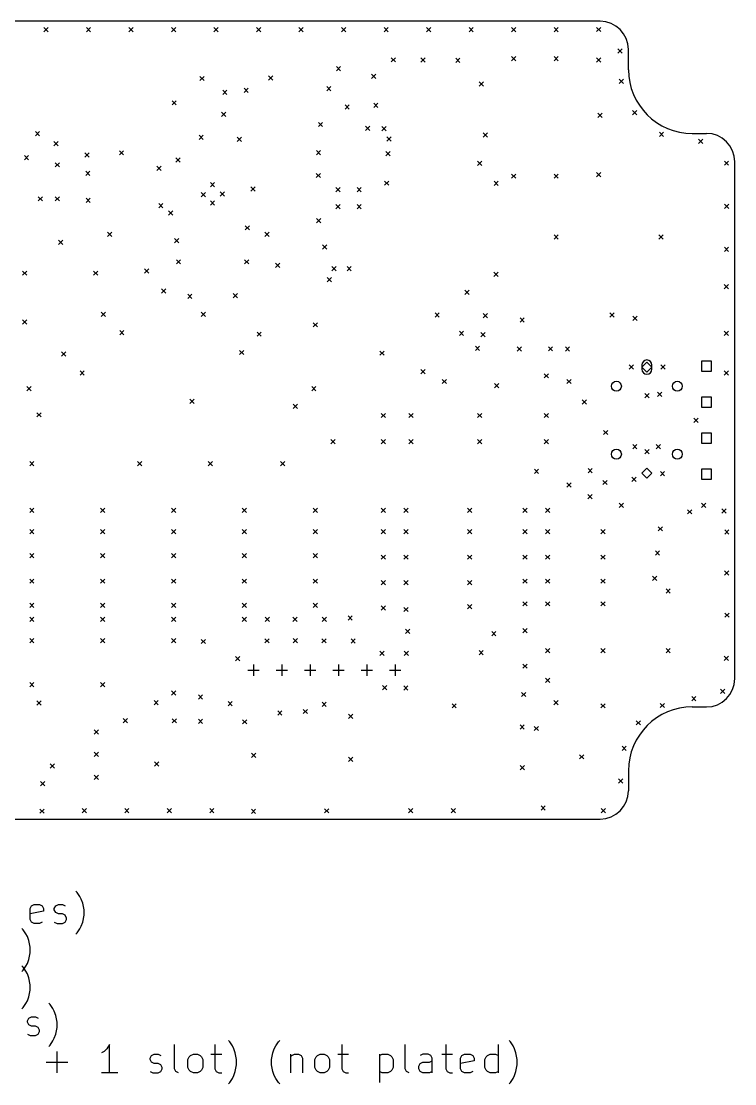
# Model space of a CAD drawing. Extents: x 99.1 to 198, y -375 to -300.
# Drawn here: x 147.7 to 198, y -375 to -300 of the extents above; entities that cross this region are included whole.
import ezdxf

# ---------------------------------------------------------------- set-up
doc = ezdxf.new("R2010")
doc.units = 0
doc.layers.add('BLACK', color=7, linetype='CONTINUOUS')

msp = doc.modelspace()

# ---------------------------------------------------------------- linework, layer by layer
at = {"layer": 'BLACK', "linetype": 'CONTINUOUS'}
for p, q in [((188.5, -300), (109.5, -300)), ((149.25, -300.44), (149.55, -300.74)), ((149.55, -300.44), (149.25, -300.74)), ((152.25, -300.44), (152.55, -300.74)), ((152.55, -300.44), (152.25, -300.74)), ((155.25, -300.44), (155.55, -300.74)), ((155.55, -300.44), (155.25, -300.74)), ((158.25, -300.44), (158.55, -300.74)), ((158.55, -300.44), (158.25, -300.74)), ((161.25, -300.44), (161.55, -300.74)), ((161.55, -300.44), (161.25, -300.74)), ((164.25, -300.44), (164.55, -300.74)), ((164.55, -300.44), (164.25, -300.74)), ((167.25, -300.44), (167.55, -300.74)), ((167.55, -300.44), (167.25, -300.74)), ((170.25, -300.44), (170.55, -300.74)), ((170.55, -300.44), (170.25, -300.74)), ((173.25, -300.44), (173.55, -300.74)), ((173.55, -300.44), (173.25, -300.74)), ((176.25, -300.44), (176.55, -300.74)), ((176.55, -300.44), (176.25, -300.74)), ((179.25, -300.44), (179.55, -300.74)), ((179.55, -300.44), (179.25, -300.74)), ((182.25, -300.44), (182.55, -300.74)), ((182.55, -300.44), (182.25, -300.74)), ((185.25089, -300.447312), (185.55089, -300.747312)), ((185.55089, -300.447312), (185.25089, -300.747312)), ((188.25386, -300.43432), (188.55386, -300.73432)), ((188.55386, -300.43432), (188.25386, -300.73432)), ((189.75, -301.955478), (190.05, -302.255478)), ((190.05, -301.955478), (189.75, -302.255478)), ((190.5, -303.42), (190.5, -302)), ((173.757795, -302.57363), (174.057795, -302.87363)), ((174.057795, -302.57363), (173.757795, -302.87363)), ((175.848552, -302.584766), (176.148552, -302.884766)), ((176.148552, -302.584766), (175.848552, -302.884766)), ((178.31236, -302.612605), (178.61236, -302.912605)), ((178.61236, -302.612605), (178.31236, -302.912605)), ((182.25, -302.49), (182.55, -302.79)), ((182.55, -302.49), (182.25, -302.79)), ((185.25, -302.49), (185.55, -302.79)), ((185.55, -302.49), (185.25, -302.79)), ((188.25, -302.59), (188.55, -302.89)), ((188.55, -302.59), (188.25, -302.89)), ((169.887713, -303.206184), (170.187713, -303.506184)), ((170.187713, -303.206184), (169.887713, -303.506184)), ((172.37138, -303.742895), (172.67138, -304.042895)), ((172.67138, -303.742895), (172.37138, -304.042895)), ((160.25, -303.89), (160.55, -304.19)), ((160.55, -303.89), (160.25, -304.19)), ((165.1, -303.865), (165.4, -304.165)), ((165.4, -303.865), (165.1, -304.165)), ((179.963919, -304.286547), (180.263919, -304.586547)), ((180.263919, -304.286547), (179.963919, -304.586547)), ((189.85, -304.09), (190.15, -304.39)), ((190.15, -304.09), (189.85, -304.39)), ((161.865924, -304.87775), (162.165924, -305.17775)), ((162.165924, -304.87775), (161.865924, -305.17775)), ((163.374832, -304.721848), (163.674832, -305.021848)), ((163.674832, -304.721848), (163.374832, -305.021848)), ((169.204714, -304.616726), (169.504714, -304.916726)), ((169.504714, -304.616726), (169.204714, -304.916726)), ((158.291433, -305.613286), (158.591433, -305.913286)), ((158.591433, -305.613286), (158.291433, -305.913286)), ((170.502264, -305.912271), (170.802264, -306.212271)), ((170.802264, -305.912271), (170.502264, -306.212271)), ((172.525, -305.77875), (172.825, -306.07875)), ((172.825, -305.77875), (172.525, -306.07875)), ((161.793541, -306.428418), (162.093541, -306.728418)), ((162.093541, -306.428418), (161.793541, -306.728418)), ((188.35, -306.49), (188.65, -306.79)), ((188.65, -306.49), (188.35, -306.79)), ((190.792538, -306.298685), (191.092538, -306.598685)), ((191.092538, -306.298685), (190.792538, -306.598685)), ((168.620081, -307.14), (168.920081, -307.44)), ((168.920081, -307.14), (168.620081, -307.44)), ((171.95, -307.413682), (172.25, -307.713682)), ((172.25, -307.413682), (171.95, -307.713682)), ((173.1, -307.44), (173.4, -307.74)), ((173.4, -307.44), (173.1, -307.74)), ((148.65, -307.79), (148.95, -308.09)), ((148.95, -307.79), (148.65, -308.09)), ((160.2, -308.04), (160.5, -308.34)), ((160.5, -308.04), (160.2, -308.34)), ((162.9, -308.19), (163.2, -308.49)), ((163.2, -308.19), (162.9, -308.49)), ((173.45, -308.159933), (173.75, -308.459933)), ((173.75, -308.159933), (173.45, -308.459933)), ((180.25, -307.89), (180.55, -308.19)), ((180.55, -307.89), (180.25, -308.19)), ((192.684242, -307.83961), (192.984242, -308.13961)), ((192.984242, -307.83961), (192.684242, -308.13961)), ((195, -307.92), (196, -307.92)), ((195.453897, -308.336325), (195.753897, -308.636325)), ((195.753897, -308.336325), (195.453897, -308.636325)), ((149.95, -308.49), (150.25, -308.79)), ((150.25, -308.49), (149.95, -308.79)), ((147.875, -309.49), (148.175, -309.79)), ((148.175, -309.49), (147.875, -309.79)), ((152.15, -309.29), (152.45, -309.59)), ((152.45, -309.29), (152.15, -309.59)), ((154.575, -309.14), (154.875, -309.44)), ((154.875, -309.14), (154.575, -309.44)), ((158.565367, -309.644342), (158.865367, -309.944342)), ((158.865367, -309.644342), (158.565367, -309.944342)), ((168.475538, -309.132242), (168.775538, -309.432242)), ((168.775538, -309.132242), (168.475538, -309.432242)), ((173.384892, -309.191855), (173.684892, -309.491855)), ((173.684892, -309.191855), (173.384892, -309.491855)), ((150.05, -309.99), (150.35, -310.29)), ((150.35, -309.99), (150.05, -310.29)), ((152.2, -310.59), (152.5, -310.89)), ((152.5, -310.59), (152.2, -310.89)), ((157.225, -310.24), (157.525, -310.54)), ((157.525, -310.24), (157.225, -310.54)), ((179.85, -309.89), (180.15, -310.19)), ((180.15, -309.89), (179.85, -310.19)), ((197.269747, -309.873147), (197.569747, -310.173147)), ((197.569747, -309.873147), (197.269747, -310.173147)), ((198, -346.42), (198, -309.92)), ((168.473682, -310.741224), (168.773682, -311.041224)), ((168.773682, -310.741224), (168.473682, -311.041224)), ((173.288381, -311.281685), (173.588381, -311.581685)), ((173.588381, -311.281685), (173.288381, -311.581685)), ((181.014216, -311.291855), (181.314216, -311.591855)), ((181.314216, -311.291855), (181.014216, -311.591855)), ((182.25, -310.79), (182.55, -311.09)), ((182.55, -310.79), (182.25, -311.09)), ((185.25, -310.79), (185.55, -311.09)), ((185.55, -310.79), (185.25, -311.09)), ((188.25, -310.69), (188.55, -310.99)), ((188.55, -310.69), (188.25, -310.99)), ((160.35, -312.09), (160.65, -312.39)), ((160.65, -312.09), (160.35, -312.39)), ((161, -311.39), (161.3, -311.69)), ((161.3, -311.39), (161, -311.69)), ((161.7, -312.04), (162, -312.34)), ((162, -312.04), (161.7, -312.34)), ((163.85, -311.69), (164.15, -311.99)), ((164.15, -311.69), (163.85, -311.99)), ((169.85, -311.74), (170.15, -312.04)), ((170.15, -311.74), (169.85, -312.04)), ((171.35, -311.74), (171.65, -312.04)), ((171.65, -311.74), (171.35, -312.04)), ((148.85, -312.39), (149.15, -312.69)), ((149.15, -312.39), (148.85, -312.69)), ((150.05, -312.39), (150.35, -312.69)), ((150.35, -312.39), (150.05, -312.69)), ((152.225, -312.49), (152.525, -312.79)), ((152.525, -312.49), (152.225, -312.79)), ((161, -312.69), (161.3, -312.99)), ((161.3, -312.69), (161, -312.99)), ((157.35, -312.865), (157.65, -313.165)), ((157.65, -312.865), (157.35, -313.165)), ((158.05, -313.39), (158.35, -313.69)), ((158.35, -313.39), (158.05, -313.69)), ((169.848663, -312.94), (170.148663, -313.24)), ((170.148663, -312.94), (169.848663, -313.24)), ((171.35, -312.943173), (171.65, -313.243173)), ((171.65, -312.943173), (171.35, -313.243173)), ((197.282739, -312.917171), (197.582739, -313.217171)), ((197.582739, -312.917171), (197.282739, -313.217171)), ((168.496547, -313.932873), (168.796547, -314.232873)), ((168.796547, -313.932873), (168.496547, -314.232873)), ((153.75, -314.89), (154.05, -315.19)), ((154.05, -314.89), (153.75, -315.19)), ((163.45, -314.44), (163.75, -314.74)), ((163.75, -314.44), (163.45, -314.74)), ((164.85, -314.89), (165.15, -315.19)), ((165.15, -314.89), (164.85, -315.19)), ((185.25, -315.09), (185.55, -315.39)), ((185.55, -315.09), (185.25, -315.39)), ((192.65, -315.09), (192.95, -315.39)), ((192.95, -315.09), (192.65, -315.39)), ((150.275, -315.465), (150.575, -315.765)), ((150.575, -315.465), (150.275, -315.765)), ((158.473847, -315.352249), (158.773847, -315.652249)), ((158.773847, -315.352249), (158.473847, -315.652249)), ((168.909966, -315.795345), (169.209966, -316.095345)), ((169.209966, -315.795345), (168.909966, -316.095345)), ((197.266035, -315.951915), (197.566035, -316.251915)), ((197.566035, -315.951915), (197.266035, -316.251915)), ((158.6, -316.84), (158.9, -317.14)), ((158.9, -316.84), (158.6, -317.14)), ((163.4, -316.84), (163.7, -317.14)), ((163.7, -316.84), (163.4, -317.14)), ((165.6, -317.09), (165.9, -317.39)), ((165.9, -317.09), (165.6, -317.39)), ((169.575, -317.315), (169.875, -317.615)), ((169.875, -317.315), (169.575, -317.615)), ((170.640089, -317.315055), (170.940089, -317.615055)), ((170.940089, -317.315055), (170.640089, -317.615055)), ((147.75, -317.64), (148.05, -317.94)), ((148.05, -317.64), (147.75, -317.94)), ((152.75, -317.64), (153.05, -317.94)), ((153.05, -317.64), (152.75, -317.94)), ((156.35, -317.49), (156.65, -317.79)), ((156.65, -317.49), (156.35, -317.79)), ((169.25, -318.09), (169.55, -318.39)), ((169.55, -318.09), (169.25, -318.39)), ((180.996547, -317.714109), (181.296547, -318.014109)), ((181.296547, -317.714109), (180.996547, -318.014109)), ((197.25, -318.59), (197.55, -318.89)), ((197.55, -318.59), (197.25, -318.89)), ((157.55, -318.89), (157.85, -319.19)), ((157.85, -318.89), (157.55, -319.19)), ((159.396937, -319.27846), (159.696937, -319.57846)), ((159.696937, -319.27846), (159.396937, -319.57846)), ((162.615445, -319.229229), (162.915445, -319.529229)), ((162.915445, -319.229229), (162.615445, -319.529229)), ((178.957234, -319.000277), (179.257234, -319.300277)), ((179.257234, -319.000277), (178.957234, -319.300277)), ((147.75, -321.09), (148.05, -321.39)), ((148.05, -321.09), (147.75, -321.39)), ((153.3, -320.54), (153.6, -320.84)), ((153.6, -320.54), (153.3, -320.84)), ((160.35, -320.54), (160.65, -320.84)), ((160.65, -320.54), (160.35, -320.84)), ((176.850824, -320.590824), (177.150824, -320.890824)), ((177.150824, -320.590824), (176.850824, -320.890824)), ((180.25, -320.64), (180.55, -320.94)), ((180.55, -320.64), (180.25, -320.94)), ((182.85, -320.94), (183.15, -321.24)), ((183.15, -320.94), (182.85, -321.24)), ((189.195768, -320.597182), (189.495768, -320.897182)), ((189.495768, -320.597182), (189.195768, -320.897182)), ((190.811859, -320.831035), (191.111859, -321.131035)), ((191.111859, -320.831035), (190.811859, -321.131035)), ((154.6, -321.84), (154.9, -322.14)), ((154.9, -321.84), (154.6, -322.14)), ((168.25, -321.29), (168.55, -321.59)), ((168.55, -321.29), (168.25, -321.59)), ((164.291361, -321.948638), (164.591361, -322.248638)), ((164.591361, -321.948638), (164.291361, -322.248638)), ((178.567512, -321.89), (178.867512, -322.19)), ((178.867512, -321.89), (178.567512, -322.19)), ((180.09, -321.98), (180.39, -322.28)), ((180.39, -321.98), (180.09, -322.28)), ((197.25, -321.88187), (197.55, -322.18187)), ((197.55, -321.88187), (197.25, -322.18187)), ((150.5, -323.34), (150.8, -323.64)), ((150.8, -323.34), (150.5, -323.64)), ((163.05, -323.24), (163.35, -323.54)), ((163.35, -323.24), (163.05, -323.54)), ((172.95, -323.29), (173.25, -323.59)), ((173.25, -323.29), (172.95, -323.59)), ((179.7, -322.94), (180, -323.24)), ((180, -322.94), (179.7, -323.24)), ((182.65, -322.99), (182.95, -323.29)), ((182.95, -322.99), (182.65, -323.29)), ((184.85, -322.98), (185.15, -323.28)), ((185.15, -322.98), (184.85, -323.28)), ((186.05, -322.99), (186.35, -323.29)), ((186.35, -322.99), (186.05, -323.29)), ((191.8, -324.07), (191.45, -324.42)), ((192.15, -324.42), (191.8, -324.07)), ((196.353557, -324.006443), (195.646443, -324.006443)), ((195.646443, -324.006443), (195.646443, -324.713557)), ((196.353557, -324.713557), (196.353557, -324.006443)), ((151.8, -324.69), (152.1, -324.99)), ((152.1, -324.69), (151.8, -324.99)), ((175.85, -324.59), (176.15, -324.89)), ((176.15, -324.59), (175.85, -324.89)), ((190.557126, -324.272015), (190.857126, -324.572015)), ((190.857126, -324.272015), (190.557126, -324.572015)), ((191.45, -324.27), (191.45, -324.57)), ((191.45, -324.42), (191.8, -324.77)), ((191.8, -324.77), (192.15, -324.42)), ((192.15, -324.57), (192.15, -324.27)), ((192.795434, -324.272015), (193.095434, -324.572015)), ((193.095434, -324.272015), (192.795434, -324.572015)), ((195.646443, -324.713557), (196.353557, -324.713557)), ((197.25, -324.69), (197.55, -324.99)), ((197.55, -324.69), (197.25, -324.99)), ((177.35, -325.29), (177.65, -325.59)), ((177.65, -325.29), (177.35, -325.59)), ((181.05, -325.59), (181.35, -325.89)), ((181.35, -325.59), (181.05, -325.89)), ((184.55, -324.89), (184.85, -325.19)), ((184.85, -324.89), (184.55, -325.19)), ((186.15, -325.29), (186.45, -325.59)), ((186.45, -325.29), (186.15, -325.59)), ((148.05, -325.79), (148.35, -326.09)), ((148.35, -325.79), (148.05, -326.09)), ((168.15, -325.79), (168.45, -326.09)), ((168.45, -325.79), (168.15, -326.09)), ((191.65, -326.29), (191.95, -326.59)), ((191.95, -326.29), (191.65, -326.59)), ((192.55, -326.19), (192.85, -326.49)), ((192.85, -326.19), (192.55, -326.49)), ((159.55, -326.69), (159.85, -326.99)), ((159.85, -326.69), (159.55, -326.99)), ((166.85, -327.04), (167.15, -327.34)), ((167.15, -327.04), (166.85, -327.34)), ((187.24, -326.73), (187.54, -327.03)), ((187.54, -326.73), (187.24, -327.03)), ((196.353557, -326.546443), (195.646443, -326.546443)), ((195.646443, -326.546443), (195.646443, -327.253557)), ((196.353557, -327.253557), (196.353557, -326.546443)), ((148.75, -327.64), (149.05, -327.94)), ((149.05, -327.64), (148.75, -327.94)), ((173.05, -327.69), (173.35, -327.99)), ((173.35, -327.69), (173.05, -327.99)), ((175, -327.69), (175.3, -327.99)), ((175.3, -327.69), (175, -327.99)), ((179.85, -327.69), (180.15, -327.99)), ((180.15, -327.69), (179.85, -327.99)), ((184.55, -327.69), (184.85, -327.99)), ((184.85, -327.69), (184.55, -327.99)), ((195.646443, -327.253557), (196.353557, -327.253557)), ((195.108017, -328.031759), (195.408017, -328.331759)), ((195.408017, -328.031759), (195.108017, -328.331759)), ((188.75, -328.89), (189.05, -329.19)), ((189.05, -328.89), (188.75, -329.19)), ((196.353557, -329.086443), (195.646443, -329.086443)), ((195.646443, -329.086443), (195.646443, -329.793557)), ((196.353557, -329.793557), (196.353557, -329.086443)), ((169.5, -329.54), (169.8, -329.84)), ((169.8, -329.54), (169.5, -329.84)), ((173.05, -329.54), (173.35, -329.84)), ((173.35, -329.54), (173.05, -329.84)), ((175, -329.54), (175.3, -329.84)), ((175.3, -329.54), (175, -329.84)), ((179.85, -329.54), (180.15, -329.84)), ((180.15, -329.54), (179.85, -329.84)), ((184.55, -329.54), (184.85, -329.84)), ((184.85, -329.54), (184.55, -329.84)), ((190.8, -329.89), (191.1, -330.19)), ((191.1, -329.89), (190.8, -330.19)), ((192.45, -329.89), (192.75, -330.19)), ((192.75, -329.89), (192.45, -330.19)), ((195.646443, -329.793557), (196.353557, -329.793557)), ((191.65, -330.24), (191.95, -330.54)), ((191.95, -330.24), (191.65, -330.54)), ((148.25, -331.09), (148.55, -331.39)), ((148.55, -331.09), (148.25, -331.39)), ((155.85, -331.09), (156.15, -331.39)), ((156.15, -331.09), (155.85, -331.39)), ((160.85, -331.09), (161.15, -331.39)), ((161.15, -331.09), (160.85, -331.39)), ((165.95, -331.09), (166.25, -331.39)), ((166.25, -331.09), (165.95, -331.39)), ((187.65, -331.59), (187.95, -331.89)), ((187.95, -331.59), (187.65, -331.89)), ((191.8, -331.57), (191.45, -331.92)), ((192.15, -331.92), (191.8, -331.57)), ((183.85902, -331.630478), (184.15902, -331.930478)), ((184.15902, -331.630478), (183.85902, -331.930478)), ((190.75, -332.19), (191.05, -332.49)), ((191.05, -332.19), (190.75, -332.49)), ((191.45, -331.92), (191.8, -332.27)), ((191.8, -332.27), (192.15, -331.92)), ((192.75, -331.79), (193.05, -332.09)), ((193.05, -331.79), (192.75, -332.09)), ((196.353557, -331.626443), (195.646443, -331.626443)), ((195.646443, -331.626443), (195.646443, -332.333557)), ((195.646443, -332.333557), (196.353557, -332.333557)), ((196.353557, -332.333557), (196.353557, -331.626443)), ((186.15, -332.59), (186.45, -332.89)), ((186.45, -332.59), (186.15, -332.89)), ((188.687861, -332.423184), (188.987861, -332.723184)), ((188.987861, -332.423184), (188.687861, -332.723184)), ((187.638251, -333.413608), (187.938251, -333.713608)), ((187.938251, -333.413608), (187.638251, -333.713608)), ((148.25, -334.39), (148.55, -334.69)), ((148.55, -334.39), (148.25, -334.69)), ((153.25, -334.39), (153.55, -334.69)), ((153.55, -334.39), (153.25, -334.69)), ((158.25, -334.39), (158.55, -334.69)), ((158.55, -334.39), (158.25, -334.69)), ((163.25, -334.39), (163.55, -334.69)), ((163.55, -334.39), (163.25, -334.69)), ((168.25, -334.39), (168.55, -334.69)), ((168.55, -334.39), (168.25, -334.69)), ((173.05, -334.39), (173.35, -334.69)), ((173.35, -334.39), (173.05, -334.69)), ((174.65, -334.39), (174.95, -334.69)), ((174.95, -334.39), (174.65, -334.69)), ((179.15, -334.39), (179.45, -334.69)), ((179.45, -334.39), (179.15, -334.69)), ((183.05, -334.39), (183.35, -334.69)), ((183.35, -334.39), (183.05, -334.69)), ((184.65, -334.39), (184.95, -334.69)), ((184.95, -334.39), (184.65, -334.69)), ((189.85, -334.04), (190.15, -334.34)), ((190.15, -334.04), (189.85, -334.34)), ((194.675, -334.49), (194.975, -334.79)), ((194.975, -334.49), (194.675, -334.79)), ((195.657646, -334.030311), (195.957646, -334.330311)), ((195.957646, -334.030311), (195.657646, -334.330311)), ((197.1, -334.44), (197.4, -334.74)), ((197.4, -334.44), (197.1, -334.74)), ((148.25, -335.89), (148.55, -336.19)), ((148.55, -335.89), (148.25, -336.19)), ((153.25, -335.89), (153.55, -336.19)), ((153.55, -335.89), (153.25, -336.19)), ((158.25, -335.89), (158.55, -336.19)), ((158.55, -335.89), (158.25, -336.19)), ((163.25, -335.89), (163.55, -336.19)), ((163.55, -335.89), (163.25, -336.19)), ((168.25, -335.89), (168.55, -336.19)), ((168.55, -335.89), (168.25, -336.19)), ((173.05, -335.89), (173.35, -336.19)), ((173.35, -335.89), (173.05, -336.19)), ((174.65, -335.89), (174.95, -336.19)), ((174.95, -335.89), (174.65, -336.19)), ((179.15, -335.89), (179.45, -336.19)), ((179.45, -335.89), (179.15, -336.19)), ((183.05, -335.89), (183.35, -336.19)), ((183.35, -335.89), (183.05, -336.19)), ((184.65, -335.89), (184.95, -336.19)), ((184.95, -335.89), (184.65, -336.19)), ((188.55, -335.89), (188.85, -336.19)), ((188.85, -335.89), (188.55, -336.19)), ((192.6, -335.69), (192.9, -335.99)), ((192.9, -335.69), (192.6, -335.99)), ((197.290979, -335.913496), (197.590979, -336.213496)), ((197.590979, -335.913496), (197.290979, -336.213496)), ((148.25, -337.59), (148.55, -337.89)), ((148.55, -337.59), (148.25, -337.89)), ((153.25, -337.59), (153.55, -337.89)), ((153.55, -337.59), (153.25, -337.89)), ((158.25, -337.59), (158.55, -337.89)), ((158.55, -337.59), (158.25, -337.89)), ((163.25, -337.59), (163.55, -337.89)), ((163.55, -337.59), (163.25, -337.89)), ((168.25, -337.59), (168.55, -337.89)), ((168.55, -337.59), (168.25, -337.89)), ((192.4, -337.39), (192.7, -337.69)), ((192.7, -337.39), (192.4, -337.69)), ((173.05, -337.69), (173.35, -337.99)), ((173.35, -337.69), (173.05, -337.99)), ((174.65, -337.69), (174.95, -337.99)), ((174.95, -337.69), (174.65, -337.99)), ((179.15, -337.69), (179.45, -337.99)), ((179.45, -337.69), (179.15, -337.99)), ((183.05, -337.69), (183.35, -337.99)), ((183.35, -337.69), (183.05, -337.99)), ((184.65, -337.69), (184.95, -337.99)), ((184.95, -337.69), (184.65, -337.99)), ((188.55, -337.69), (188.85, -337.99)), ((188.85, -337.69), (188.55, -337.99)), ((197.279844, -338.813162), (197.579844, -339.113162)), ((197.579844, -338.813162), (197.279844, -339.113162)), ((148.25, -339.39), (148.55, -339.69)), ((148.55, -339.39), (148.25, -339.69)), ((153.25, -339.39), (153.55, -339.69)), ((153.55, -339.39), (153.25, -339.69)), ((158.25, -339.39), (158.55, -339.69)), ((158.55, -339.39), (158.25, -339.69)), ((163.25, -339.39), (163.55, -339.69)), ((163.55, -339.39), (163.25, -339.69)), ((168.25, -339.39), (168.55, -339.69)), ((168.55, -339.39), (168.25, -339.69)), ((173.05, -339.49), (173.35, -339.79)), ((173.35, -339.49), (173.05, -339.79)), ((174.65, -339.49), (174.95, -339.79)), ((174.95, -339.49), (174.65, -339.79)), ((179.15, -339.49), (179.45, -339.79)), ((179.45, -339.49), (179.15, -339.79)), ((183.05, -339.39), (183.35, -339.69)), ((183.35, -339.39), (183.05, -339.69)), ((184.65, -339.39), (184.95, -339.69)), ((184.95, -339.39), (184.65, -339.69)), ((188.55, -339.39), (188.85, -339.69)), ((188.85, -339.39), (188.55, -339.69)), ((192.2, -339.19), (192.5, -339.49)), ((192.5, -339.19), (192.2, -339.49)), ((193.15, -340.09), (193.45, -340.39)), ((193.45, -340.09), (193.15, -340.39)), ((148.25, -341.09), (148.55, -341.39)), ((148.55, -341.09), (148.25, -341.39)), ((153.25, -341.09), (153.55, -341.39)), ((153.55, -341.09), (153.25, -341.39)), ((158.25, -341.09), (158.55, -341.39)), ((158.55, -341.09), (158.25, -341.39)), ((163.25, -341.09), (163.55, -341.39)), ((163.55, -341.09), (163.25, -341.39)), ((168.25, -341.09), (168.55, -341.39)), ((168.55, -341.09), (168.25, -341.39)), ((173.05, -341.29), (173.35, -341.59)), ((173.35, -341.29), (173.05, -341.59)), ((179.15, -341.19), (179.45, -341.49)), ((179.45, -341.19), (179.15, -341.49)), ((183.05, -340.99), (183.35, -341.29)), ((183.35, -340.99), (183.05, -341.29)), ((184.65, -340.99), (184.95, -341.29)), ((184.95, -340.99), (184.65, -341.29)), ((188.55, -340.99), (188.85, -341.29)), ((188.85, -340.99), (188.55, -341.29)), ((148.25, -342.09), (148.55, -342.39)), ((148.55, -342.09), (148.25, -342.39)), ((153.25, -342.09), (153.55, -342.39)), ((153.55, -342.09), (153.25, -342.39)), ((158.25, -342.09), (158.55, -342.39)), ((158.55, -342.09), (158.25, -342.39)), ((163.25, -342.09), (163.55, -342.39)), ((163.55, -342.09), (163.25, -342.39)), ((164.859075, -342.081648), (165.159075, -342.381648)), ((165.159075, -342.081648), (164.859075, -342.381648)), ((166.817594, -342.09), (167.117594, -342.39)), ((167.117594, -342.09), (166.817594, -342.39)), ((168.89304, -342.085824), (169.19304, -342.385824)), ((169.19304, -342.085824), (168.89304, -342.385824)), ((170.713752, -341.985601), (171.013752, -342.285601)), ((171.013752, -341.985601), (170.713752, -342.285601)), ((174.65, -341.39), (174.95, -341.69)), ((174.95, -341.39), (174.65, -341.69)), ((197.3, -341.79), (197.6, -342.09)), ((197.6, -341.79), (197.3, -342.09)), ((148.25, -343.59), (148.55, -343.89)), ((148.55, -343.59), (148.25, -343.89)), ((153.25, -343.59), (153.55, -343.89)), ((153.55, -343.59), (153.25, -343.89)), ((158.25, -343.59), (158.55, -343.89)), ((158.55, -343.59), (158.25, -343.89)), ((164.850723, -343.601692), (165.150723, -343.901692)), ((165.150723, -343.601692), (164.850723, -343.901692)), ((166.84265, -343.597516), (167.14265, -343.897516)), ((167.14265, -343.597516), (166.84265, -343.897516)), ((168.859632, -343.601692), (169.159632, -343.901692)), ((169.159632, -343.601692), (168.859632, -343.901692)), ((170.924721, -343.611325), (171.224721, -343.911325)), ((171.224721, -343.611325), (170.924721, -343.911325)), ((174.771965, -342.926692), (175.071965, -343.226692)), ((175.071965, -342.926692), (174.771965, -343.226692)), ((180.85, -343.09), (181.15, -343.39)), ((181.15, -343.09), (180.85, -343.39)), ((183.05, -342.89), (183.35, -343.19)), ((183.35, -342.89), (183.05, -343.19)), ((160.35, -343.645261), (160.65, -343.945261)), ((160.65, -343.645261), (160.35, -343.945261)), ((184.65, -344.29), (184.95, -344.59)), ((184.95, -344.29), (184.65, -344.59)), ((188.55, -344.29), (188.85, -344.59)), ((188.85, -344.29), (188.55, -344.59)), ((193.15, -344.29), (193.45, -344.59)), ((193.45, -344.29), (193.15, -344.59)), ((162.779955, -344.858708), (163.079955, -345.158708)), ((163.079955, -344.858708), (162.779955, -345.158708)), ((172.95, -344.49), (173.25, -344.79)), ((173.25, -344.49), (172.95, -344.79)), ((174.677783, -344.481286), (174.977783, -344.781286)), ((174.977783, -344.481286), (174.677783, -344.781286)), ((179.958268, -344.44), (180.258268, -344.74)), ((180.258268, -344.44), (179.958268, -344.74)), ((197.25, -344.831536), (197.55, -345.131536)), ((197.55, -344.831536), (197.25, -345.131536)), ((163.63, -345.83), (164.43, -345.83)), ((164.03, -345.43), (164.03, -346.23)), ((165.63, -345.83), (166.43, -345.83)), ((166.03, -345.43), (166.03, -346.23)), ((167.63, -345.83), (168.43, -345.83)), ((168.03, -345.43), (168.03, -346.23)), ((169.63, -345.83), (170.43, -345.83)), ((170.03, -345.43), (170.03, -346.23)), ((171.63, -345.83), (172.43, -345.83)), ((172.03, -345.43), (172.03, -346.23)), ((173.63, -345.83), (174.43, -345.83)), ((174.03, -345.43), (174.03, -346.23)), ((183.05, -345.39), (183.35, -345.69)), ((183.35, -345.39), (183.05, -345.69)), ((184.65, -346.39), (184.95, -346.69)), ((184.95, -346.39), (184.65, -346.69)), ((148.25, -346.69), (148.55, -346.99)), ((148.55, -346.69), (148.25, -346.99)), ((153.25, -346.69), (153.55, -346.99)), ((153.55, -346.69), (153.25, -346.99)), ((158.25, -347.29), (158.55, -347.59)), ((158.55, -347.29), (158.25, -347.59)), ((173.142817, -346.909042), (173.442817, -347.209042)), ((173.442817, -346.909042), (173.142817, -347.209042)), ((174.639894, -346.934097), (174.939894, -347.234097)), ((174.939894, -346.934097), (174.639894, -347.234097)), ((196.99059, -347.15971), (197.29059, -347.45971)), ((197.29059, -347.15971), (196.99059, -347.45971)), ((148.75, -347.99), (149.05, -348.29)), ((149.05, -347.99), (148.75, -348.29)), ((157.021269, -347.964498), (157.321269, -348.264498)), ((157.321269, -347.964498), (157.021269, -348.264498)), ((160.152561, -347.56216), (160.452561, -347.86216)), ((160.452561, -347.56216), (160.152561, -347.86216)), ((162.242761, -348.039443), (162.542761, -348.339443)), ((162.542761, -348.039443), (162.242761, -348.339443)), ((168.877728, -348.09), (169.177728, -348.39)), ((169.177728, -348.09), (168.877728, -348.39)), ((182.95, -347.39), (183.25, -347.69)), ((183.25, -347.39), (182.95, -347.69)), ((185.243875, -347.95932), (185.543875, -348.25932)), ((185.543875, -347.95932), (185.243875, -348.25932)), ((194.96108, -347.69), (195.26108, -347.99)), ((195.26108, -347.69), (194.96108, -347.99)), ((165.75, -348.69), (166.05, -348.99)), ((166.05, -348.69), (165.75, -348.99)), ((167.55, -348.59), (167.85, -348.89)), ((167.85, -348.59), (167.55, -348.89)), ((178.05, -348.19), (178.35, -348.49)), ((178.35, -348.19), (178.05, -348.49)), ((188.55, -348.19), (188.85, -348.49)), ((188.85, -348.19), (188.55, -348.49)), ((192.73363, -348.169398), (193.03363, -348.469398)), ((193.03363, -348.169398), (192.73363, -348.469398)), ((195, -348.42), (196, -348.42)), ((154.852672, -349.243841), (155.152672, -349.543841)), ((155.152672, -349.243841), (154.852672, -349.543841)), ((158.311636, -349.248602), (158.611636, -349.548602)), ((158.611636, -349.248602), (158.311636, -349.548602)), ((160.15, -349.29), (160.45, -349.59)), ((160.45, -349.29), (160.15, -349.59)), ((163.270851, -349.320233), (163.570851, -349.620233)), ((163.570851, -349.320233), (163.270851, -349.620233)), ((170.745, -348.94), (171.045, -349.24)), ((171.045, -348.94), (170.745, -349.24)), ((191.05, -349.39), (191.35, -349.69)), ((191.35, -349.39), (191.05, -349.69)), ((152.8, -350.04), (153.1, -350.34)), ((153.1, -350.04), (152.8, -350.34)), ((182.85, -349.69), (183.15, -349.99)), ((183.15, -349.69), (182.85, -349.99)), ((183.85, -349.79), (184.15, -350.09)), ((184.15, -349.79), (183.85, -350.09)), ((152.8, -351.615), (153.1, -351.915)), ((153.1, -351.615), (152.8, -351.915)), ((163.902171, -351.69334), (164.202171, -351.99334)), ((164.202171, -351.69334), (163.902171, -351.99334)), ((187.05, -351.79), (187.35, -352.09)), ((187.35, -351.79), (187.05, -352.09)), ((190.05, -351.19), (190.35, -351.49)), ((190.35, -351.19), (190.05, -351.49)), ((149.7, -352.431524), (150, -352.731524)), ((150, -352.431524), (149.7, -352.731524)), ((157.05, -352.29), (157.35, -352.59)), ((157.35, -352.29), (157.05, -352.59)), ((170.743736, -351.976553), (171.043736, -352.276553)), ((171.043736, -351.976553), (170.743736, -352.276553)), ((182.867761, -352.561436), (183.167761, -352.861436)), ((183.167761, -352.561436), (182.867761, -352.861436)), ((152.8, -353.24), (153.1, -353.54)), ((153.1, -353.24), (152.8, -353.54)), ((190.5, -352.92), (190.5, -354.34)), ((149.012138, -353.690779), (149.312138, -353.990779)), ((149.312138, -353.690779), (149.012138, -353.990779)), ((189.795434, -353.490445), (190.095434, -353.790445)), ((190.095434, -353.490445), (189.795434, -353.790445)), ((151.95, -355.59), (152.25, -355.89)), ((152.25, -355.59), (151.95, -355.89)), ((154.95, -355.59), (155.25, -355.89)), ((155.25, -355.59), (154.95, -355.89)), ((157.95, -355.59), (158.25, -355.89)), ((158.25, -355.59), (157.95, -355.89)), ((160.95, -355.59), (161.25, -355.89)), ((161.25, -355.59), (160.95, -355.89)), ((169.053507, -355.606704), (169.353507, -355.906704)), ((169.353507, -355.606704), (169.053507, -355.906704)), ((174.983351, -355.598352), (175.283351, -355.898352)), ((175.283351, -355.598352), (174.983351, -355.898352)), ((177.998385, -355.59), (178.298385, -355.89)), ((178.298385, -355.59), (177.998385, -355.89)), ((184.32912, -355.406258), (184.62912, -355.706258)), ((184.62912, -355.406258), (184.32912, -355.706258)), ((188.578507, -355.593786), (188.878507, -355.893786)), ((188.878507, -355.593786), (188.578507, -355.893786)), ((109.5, -356.34), (188.5, -356.34)), ((148.962026, -355.629198), (149.262026, -355.929198)), ((149.262026, -355.629198), (148.962026, -355.929198)), ((163.889643, -355.633986), (164.189643, -355.933986)), ((164.189643, -355.633986), (163.889643, -355.933986)), ((151.605392, -361.514361), (151.510154, -361.419123)), ((151.795868, -361.800076), (151.605392, -361.514361)), ((148.367296, -362.466742), (148.557772, -362.371504)), ((148.557772, -362.371504), (148.938725, -362.371504)), ((148.938725, -362.371504), (149.129201, -362.466742)), ((150.081582, -362.466742), (150.272058, -362.371504)), ((150.272058, -362.371504), (150.557772, -362.371504)), ((150.557772, -362.371504), (150.748249, -362.466742)), ((151.891106, -361.990552), (151.795868, -361.800076)), ((151.986344, -362.276266), (151.891106, -361.990552)), ((152.081582, -362.752457), (151.986344, -362.276266)), ((148.272058, -362.657219), (148.367296, -362.466742)), ((148.272058, -363.419123), (148.272058, -362.657219)), ((149.224439, -362.847695), (148.272058, -363.038171)), ((149.129201, -362.466742), (149.224439, -362.657219)), ((149.224439, -362.657219), (149.224439, -362.847695)), ((149.986344, -362.657219), (150.081582, -362.466742)), ((149.986344, -362.752457), (149.986344, -362.657219)), ((150.081582, -362.942933), (149.986344, -362.752457)), ((150.272058, -363.038171), (150.081582, -362.942933)), ((150.557772, -363.038171), (150.272058, -363.038171)), ((150.748249, -363.133409), (150.557772, -363.038171)), ((152.081582, -363.133409), (152.081582, -362.752457)), ((148.367296, -363.6096), (148.272058, -363.419123)), ((148.557772, -363.704838), (148.367296, -363.6096)), ((148.938725, -363.704838), (148.557772, -363.704838)), ((149.129201, -363.6096), (148.938725, -363.704838)), ((149.986344, -363.6096), (150.17682, -363.704838)), ((150.17682, -363.704838), (150.557772, -363.704838)), ((150.557772, -363.704838), (150.748249, -363.6096)), ((150.843487, -363.323885), (150.748249, -363.133409)), ((150.748249, -363.6096), (150.843487, -363.419123)), ((150.843487, -363.419123), (150.843487, -363.323885)), ((151.891106, -363.895314), (151.986344, -363.6096)), ((151.986344, -363.6096), (152.081582, -363.133409)), ((147.795868, -364.154361), (147.70063, -364.059123)), ((147.986344, -364.440076), (147.795868, -364.154361)), ((148.081582, -364.630552), (147.986344, -364.440076)), ((151.510154, -364.466742), (151.605392, -364.371504)), ((151.605392, -364.371504), (151.795868, -364.08579)), ((151.795868, -364.08579), (151.891106, -363.895314)), ((148.17682, -364.916266), (148.081582, -364.630552)), ((148.272058, -365.392457), (148.17682, -364.916266)), ((148.17682, -366.2496), (148.272058, -365.773409)), ((148.272058, -365.773409), (148.272058, -365.392457)), ((147.795868, -366.794361), (147.70063, -366.699123)), ((147.795868, -367.011504), (147.986344, -366.72579)), ((147.986344, -367.080076), (147.795868, -366.794361)), ((147.986344, -366.72579), (148.081582, -366.535314)), ((148.081582, -366.535314), (148.17682, -366.2496)), ((147.70063, -367.106742), (147.795868, -367.011504)), ((148.081582, -367.270552), (147.986344, -367.080076)), ((148.17682, -367.556266), (148.081582, -367.270552)), ((148.272058, -368.032457), (148.17682, -367.556266)), ((148.272058, -368.413409), (148.272058, -368.032457)), ((148.081582, -369.175314), (148.17682, -368.8896)), ((148.17682, -368.8896), (148.272058, -368.413409)), ((147.70063, -369.746742), (147.795868, -369.651504)), ((147.795868, -369.651504), (147.986344, -369.36579)), ((147.986344, -369.36579), (148.081582, -369.175314)), ((149.70063, -369.434361), (149.605392, -369.339123)), ((149.891106, -369.720076), (149.70063, -369.434361)), ((149.986344, -369.910552), (149.891106, -369.720076)), ((148.081582, -370.577219), (148.17682, -370.386742)), ((148.081582, -370.672457), (148.081582, -370.577219)), ((148.17682, -370.386742), (148.367296, -370.291504)), ((148.367296, -370.291504), (148.65301, -370.291504)), ((148.65301, -370.291504), (148.843487, -370.386742)), ((150.081582, -370.196266), (149.986344, -369.910552)), ((150.17682, -370.672457), (150.081582, -370.196266)), ((148.17682, -370.862933), (148.081582, -370.672457)), ((148.367296, -370.958171), (148.17682, -370.862933)), ((148.65301, -370.958171), (148.367296, -370.958171)), ((148.843487, -371.053409), (148.65301, -370.958171)), ((148.938725, -371.243885), (148.843487, -371.053409)), ((148.843487, -371.5296), (148.938725, -371.339123)), ((148.938725, -371.339123), (148.938725, -371.243885)), ((150.081582, -371.5296), (150.17682, -371.053409)), ((150.17682, -371.053409), (150.17682, -370.672457)), ((148.081582, -371.5296), (148.272058, -371.624838)), ((148.272058, -371.624838), (148.65301, -371.624838)), ((148.65301, -371.624838), (148.843487, -371.5296)), ((149.70063, -372.291504), (149.891106, -372.00579)), ((149.891106, -372.00579), (149.986344, -371.815314)), ((149.986344, -371.815314), (150.081582, -371.5296)), ((162.367298, -372.074361), (162.27206, -371.979123)), ((162.557774, -372.360076), (162.367298, -372.074361)), ((165.605393, -372.360076), (165.795869, -372.074361)), ((165.795869, -372.074361), (165.891108, -371.979123)), ((182.176823, -372.074361), (182.081585, -371.979123)), ((182.367299, -372.360076), (182.176823, -372.074361)), ((149.605392, -372.386742), (149.70063, -372.291504)), ((150.176821, -374.264838), (150.176821, -372.741028)), ((153.510154, -372.741028), (153.319678, -372.836266)), ((153.70063, -372.550552), (153.510154, -372.741028)), ((153.891106, -372.264838), (153.70063, -372.550552)), ((153.891106, -374.264838), (153.891106, -372.264838)), ((158.462536, -373.979123), (158.462536, -372.264838)), ((161.319679, -372.264838), (161.319679, -373.979123)), ((162.653012, -372.550552), (162.557774, -372.360076)), ((162.74825, -372.836266), (162.653012, -372.550552)), ((162.843488, -373.312457), (162.74825, -372.836266)), ((165.319679, -373.312457), (165.414917, -372.836266)), ((165.414917, -372.836266), (165.510155, -372.550552)), ((165.510155, -372.550552), (165.605393, -372.360076)), ((170.27206, -372.264838), (170.27206, -373.979123)), ((174.748251, -373.979123), (174.748251, -372.264838)), ((177.605394, -372.264838), (177.605394, -373.979123)), ((181.31968, -374.264838), (181.31968, -372.264838)), ((182.462537, -372.550552), (182.367299, -372.360076)), ((182.557775, -372.836266), (182.462537, -372.550552)), ((182.653013, -373.312457), (182.557775, -372.836266)), ((149.414916, -373.502933), (150.938726, -373.502933)), ((156.74825, -373.217219), (156.843488, -373.026742)), ((156.74825, -373.312457), (156.74825, -373.217219)), ((156.843488, -373.502933), (156.74825, -373.312457)), ((156.843488, -373.026742), (157.033964, -372.931504)), ((157.033964, -373.598171), (156.843488, -373.502933)), ((157.033964, -372.931504), (157.319678, -372.931504)), ((157.319678, -373.598171), (157.033964, -373.598171)), ((157.319678, -372.931504), (157.510155, -373.026742)), ((157.510155, -373.693409), (157.319678, -373.598171)), ((159.414917, -373.312457), (159.510155, -373.12198)), ((159.414917, -373.883885), (159.414917, -373.312457)), ((159.510155, -373.12198), (159.605393, -373.026742)), ((159.605393, -373.026742), (159.795869, -372.931504)), ((159.795869, -372.931504), (160.081584, -372.931504)), ((160.081584, -372.931504), (160.27206, -373.026742)), ((160.27206, -373.026742), (160.367298, -373.12198)), ((160.367298, -373.12198), (160.462536, -373.312457)), ((160.462536, -373.312457), (160.462536, -373.883885)), ((161.033965, -372.931504), (161.795869, -372.931504)), ((162.843488, -373.693409), (162.843488, -373.312457)), ((165.319679, -373.693409), (165.319679, -373.312457)), ((166.653012, -372.931504), (166.653012, -374.264838)), ((166.653012, -373.12198), (166.74825, -373.026742)), ((166.74825, -373.026742), (166.938726, -372.931504)), ((166.938726, -372.931504), (167.224441, -372.931504)), ((167.224441, -372.931504), (167.414917, -373.026742)), ((167.414917, -373.026742), (167.510155, -373.217219)), ((167.510155, -373.217219), (167.510155, -374.264838)), ((168.367298, -373.312457), (168.462536, -373.12198)), ((168.367298, -373.883885), (168.367298, -373.312457)), ((168.462536, -373.12198), (168.557774, -373.026742)), ((168.557774, -373.026742), (168.74825, -372.931504)), ((168.74825, -372.931504), (169.033965, -372.931504)), ((169.033965, -372.931504), (169.224441, -373.026742)), ((169.224441, -373.026742), (169.319679, -373.12198)), ((169.319679, -373.12198), (169.414917, -373.312457)), ((169.414917, -373.312457), (169.414917, -373.883885)), ((169.986346, -372.931504), (170.74825, -372.931504)), ((172.938727, -372.931504), (172.938727, -374.931504)), ((172.938727, -373.026742), (173.129203, -372.931504)), ((173.129203, -372.931504), (173.510156, -372.931504)), ((173.510156, -372.931504), (173.700632, -373.026742)), ((173.700632, -373.026742), (173.79587, -373.12198)), ((173.79587, -373.12198), (173.891108, -373.312457)), ((173.891108, -373.312457), (173.891108, -373.883885)), ((175.700632, -373.788647), (175.79587, -373.598171)), ((175.986346, -372.931504), (175.79587, -373.026742)), ((175.79587, -373.598171), (175.986346, -373.502933)), ((176.367299, -372.931504), (175.986346, -372.931504)), ((175.986346, -373.502933), (176.462537, -373.502933)), ((176.557775, -373.026742), (176.367299, -372.931504)), ((176.462537, -373.502933), (176.653013, -373.407695)), ((176.653013, -373.217219), (176.557775, -373.026742)), ((176.653013, -374.264838), (176.653013, -373.217219)), ((177.31968, -372.931504), (178.081584, -372.931504)), ((178.653013, -373.217219), (178.748251, -373.026742)), ((178.653013, -373.979123), (178.653013, -373.217219)), ((179.605394, -373.407695), (178.653013, -373.598171)), ((178.748251, -373.026742), (178.938727, -372.931504)), ((178.938727, -372.931504), (179.31968, -372.931504)), ((179.31968, -372.931504), (179.510156, -373.026742)), ((179.510156, -373.026742), (179.605394, -373.217219)), ((179.605394, -373.217219), (179.605394, -373.407695)), ((180.367299, -373.312457), (180.462537, -373.12198)), ((180.367299, -373.883885), (180.367299, -373.312457)), ((180.462537, -373.12198), (180.557775, -373.026742)), ((180.557775, -373.026742), (180.748251, -372.931504)), ((180.748251, -372.931504), (181.129204, -372.931504)), ((181.129204, -372.931504), (181.31968, -373.026742)), ((182.653013, -373.693409), (182.653013, -373.312457)), ((154.462535, -374.264838), (153.319678, -374.264838)), ((156.74825, -374.1696), (156.938726, -374.264838)), ((156.938726, -374.264838), (157.319678, -374.264838)), ((157.319678, -374.264838), (157.510155, -374.1696)), ((157.605393, -373.883885), (157.510155, -373.693409)), ((157.510155, -374.1696), (157.605393, -373.979123)), ((157.605393, -373.979123), (157.605393, -373.883885)), ((158.557774, -374.1696), (158.462536, -373.979123)), ((158.74825, -374.264838), (158.557774, -374.1696)), ((159.510155, -374.074361), (159.414917, -373.883885)), ((159.605393, -374.1696), (159.510155, -374.074361)), ((159.795869, -374.264838), (159.605393, -374.1696)), ((160.081584, -374.264838), (159.795869, -374.264838)), ((160.27206, -374.1696), (160.081584, -374.264838)), ((160.367298, -374.074361), (160.27206, -374.1696)), ((160.462536, -373.883885), (160.367298, -374.074361)), ((161.319679, -373.979123), (161.414917, -374.1696)), ((161.414917, -374.1696), (161.605393, -374.264838)), ((161.605393, -374.264838), (161.795869, -374.264838)), ((162.653012, -374.455314), (162.74825, -374.1696)), ((162.74825, -374.1696), (162.843488, -373.693409)), ((165.414917, -374.1696), (165.319679, -373.693409)), ((165.510155, -374.455314), (165.414917, -374.1696)), ((168.462536, -374.074361), (168.367298, -373.883885)), ((168.557774, -374.1696), (168.462536, -374.074361)), ((168.74825, -374.264838), (168.557774, -374.1696)), ((169.033965, -374.264838), (168.74825, -374.264838)), ((169.224441, -374.1696), (169.033965, -374.264838)), ((169.319679, -374.074361), (169.224441, -374.1696)), ((169.414917, -373.883885), (169.319679, -374.074361)), ((170.27206, -373.979123), (170.367298, -374.1696)), ((170.367298, -374.1696), (170.557774, -374.264838)), ((170.557774, -374.264838), (170.74825, -374.264838)), ((173.129203, -374.264838), (172.938727, -374.1696)), ((173.510156, -374.264838), (173.129203, -374.264838)), ((173.700632, -374.1696), (173.510156, -374.264838)), ((173.79587, -374.074361), (173.700632, -374.1696)), ((173.891108, -373.883885), (173.79587, -374.074361)), ((174.843489, -374.1696), (174.748251, -373.979123)), ((175.033965, -374.264838), (174.843489, -374.1696)), ((175.700632, -373.979123), (175.700632, -373.788647)), ((175.79587, -374.1696), (175.700632, -373.979123)), ((175.986346, -374.264838), (175.79587, -374.1696)), ((176.462537, -374.264838), (175.986346, -374.264838)), ((176.653013, -374.1696), (176.462537, -374.264838)), ((177.605394, -373.979123), (177.700632, -374.1696)), ((177.700632, -374.1696), (177.891108, -374.264838)), ((177.891108, -374.264838), (178.081584, -374.264838)), ((178.748251, -374.1696), (178.653013, -373.979123)), ((178.938727, -374.264838), (178.748251, -374.1696)), ((179.31968, -374.264838), (178.938727, -374.264838)), ((179.510156, -374.1696), (179.31968, -374.264838)), ((180.462537, -374.074361), (180.367299, -373.883885)), ((180.557775, -374.1696), (180.462537, -374.074361)), ((180.748251, -374.264838), (180.557775, -374.1696)), ((181.129204, -374.264838), (180.748251, -374.264838)), ((181.31968, -374.1696), (181.129204, -374.264838)), ((182.462537, -374.455314), (182.557775, -374.1696)), ((182.557775, -374.1696), (182.653013, -373.693409)), ((162.27206, -375.026742), (162.367298, -374.931504)), ((162.367298, -374.931504), (162.557774, -374.64579)), ((162.557774, -374.64579), (162.653012, -374.455314)), ((165.605393, -374.64579), (165.510155, -374.455314)), ((165.795869, -374.931504), (165.605393, -374.64579)), ((165.891108, -375.026742), (165.795869, -374.931504)), ((182.081585, -375.026742), (182.176823, -374.931504)), ((182.176823, -374.931504), (182.367299, -374.64579)), ((182.367299, -374.64579), (182.462537, -374.455314))]:
    msp.add_line(p, q, dxfattribs=at)
at = {"layer": 'BLACK'}
for centre in [(189.65, -325.77), (193.95, -325.77), (189.65, -330.57), (193.95, -330.57)]:
    msp.add_circle(centre, 0.35, dxfattribs=at)
for centre, radius, start, end in [((188.5, -302), 2, 0, 90), ((195, -303.42), 4.5, -180, -90), ((196, -309.92), 2, 0, 90), ((191.8, -324.27), 0.35, 0, 180), ((191.8, -324.57), 0.35, 180, 360), ((196, -346.42), 2, -90, 0), ((195, -352.92), 4.5, 90, 180), ((188.5, -354.34), 2, -90, 0)]:
    msp.add_arc(centre, radius, start, end, dxfattribs=at)

doc.saveas('drawing.dxf')
